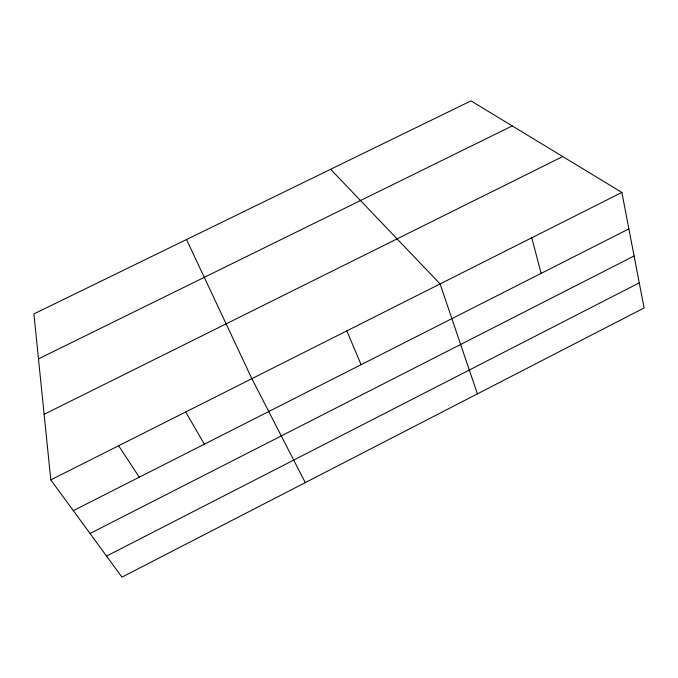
<?xml version="1.0" encoding="UTF-8"?>
<svg xmlns="http://www.w3.org/2000/svg" width="678" height="678" viewBox="0 0 678 678"><rect width="100%" height="100%" fill="white"/><g stroke="black" fill="none" stroke-linecap="round" stroke-linejoin="round"><path stroke-width="1.02" d="M106.556 556.07L639.269 282.845M90.03 533.484L634.091 255.987M73.317 510.653L628.87 228.876M50.799 479.88L621.862 192.442L644.1 307.939L121.964 577.131L50.799 479.88L33.9 313.922L470.981 100.869L621.862 192.442M44.121 414.326L562.723 156.55M38.477 358.882L512.237 125.913M330.635 169.28L440.098 283.929L477.414 393.876M118.65 445.726L139.244 477.21M185.67 411.987L204.383 444.175M305.286 482.617L251.869 378.671L186.518 239.537M346.814 330.881L361.103 364.688M531.764 237.783L541.129 273.378"/></g></svg>
